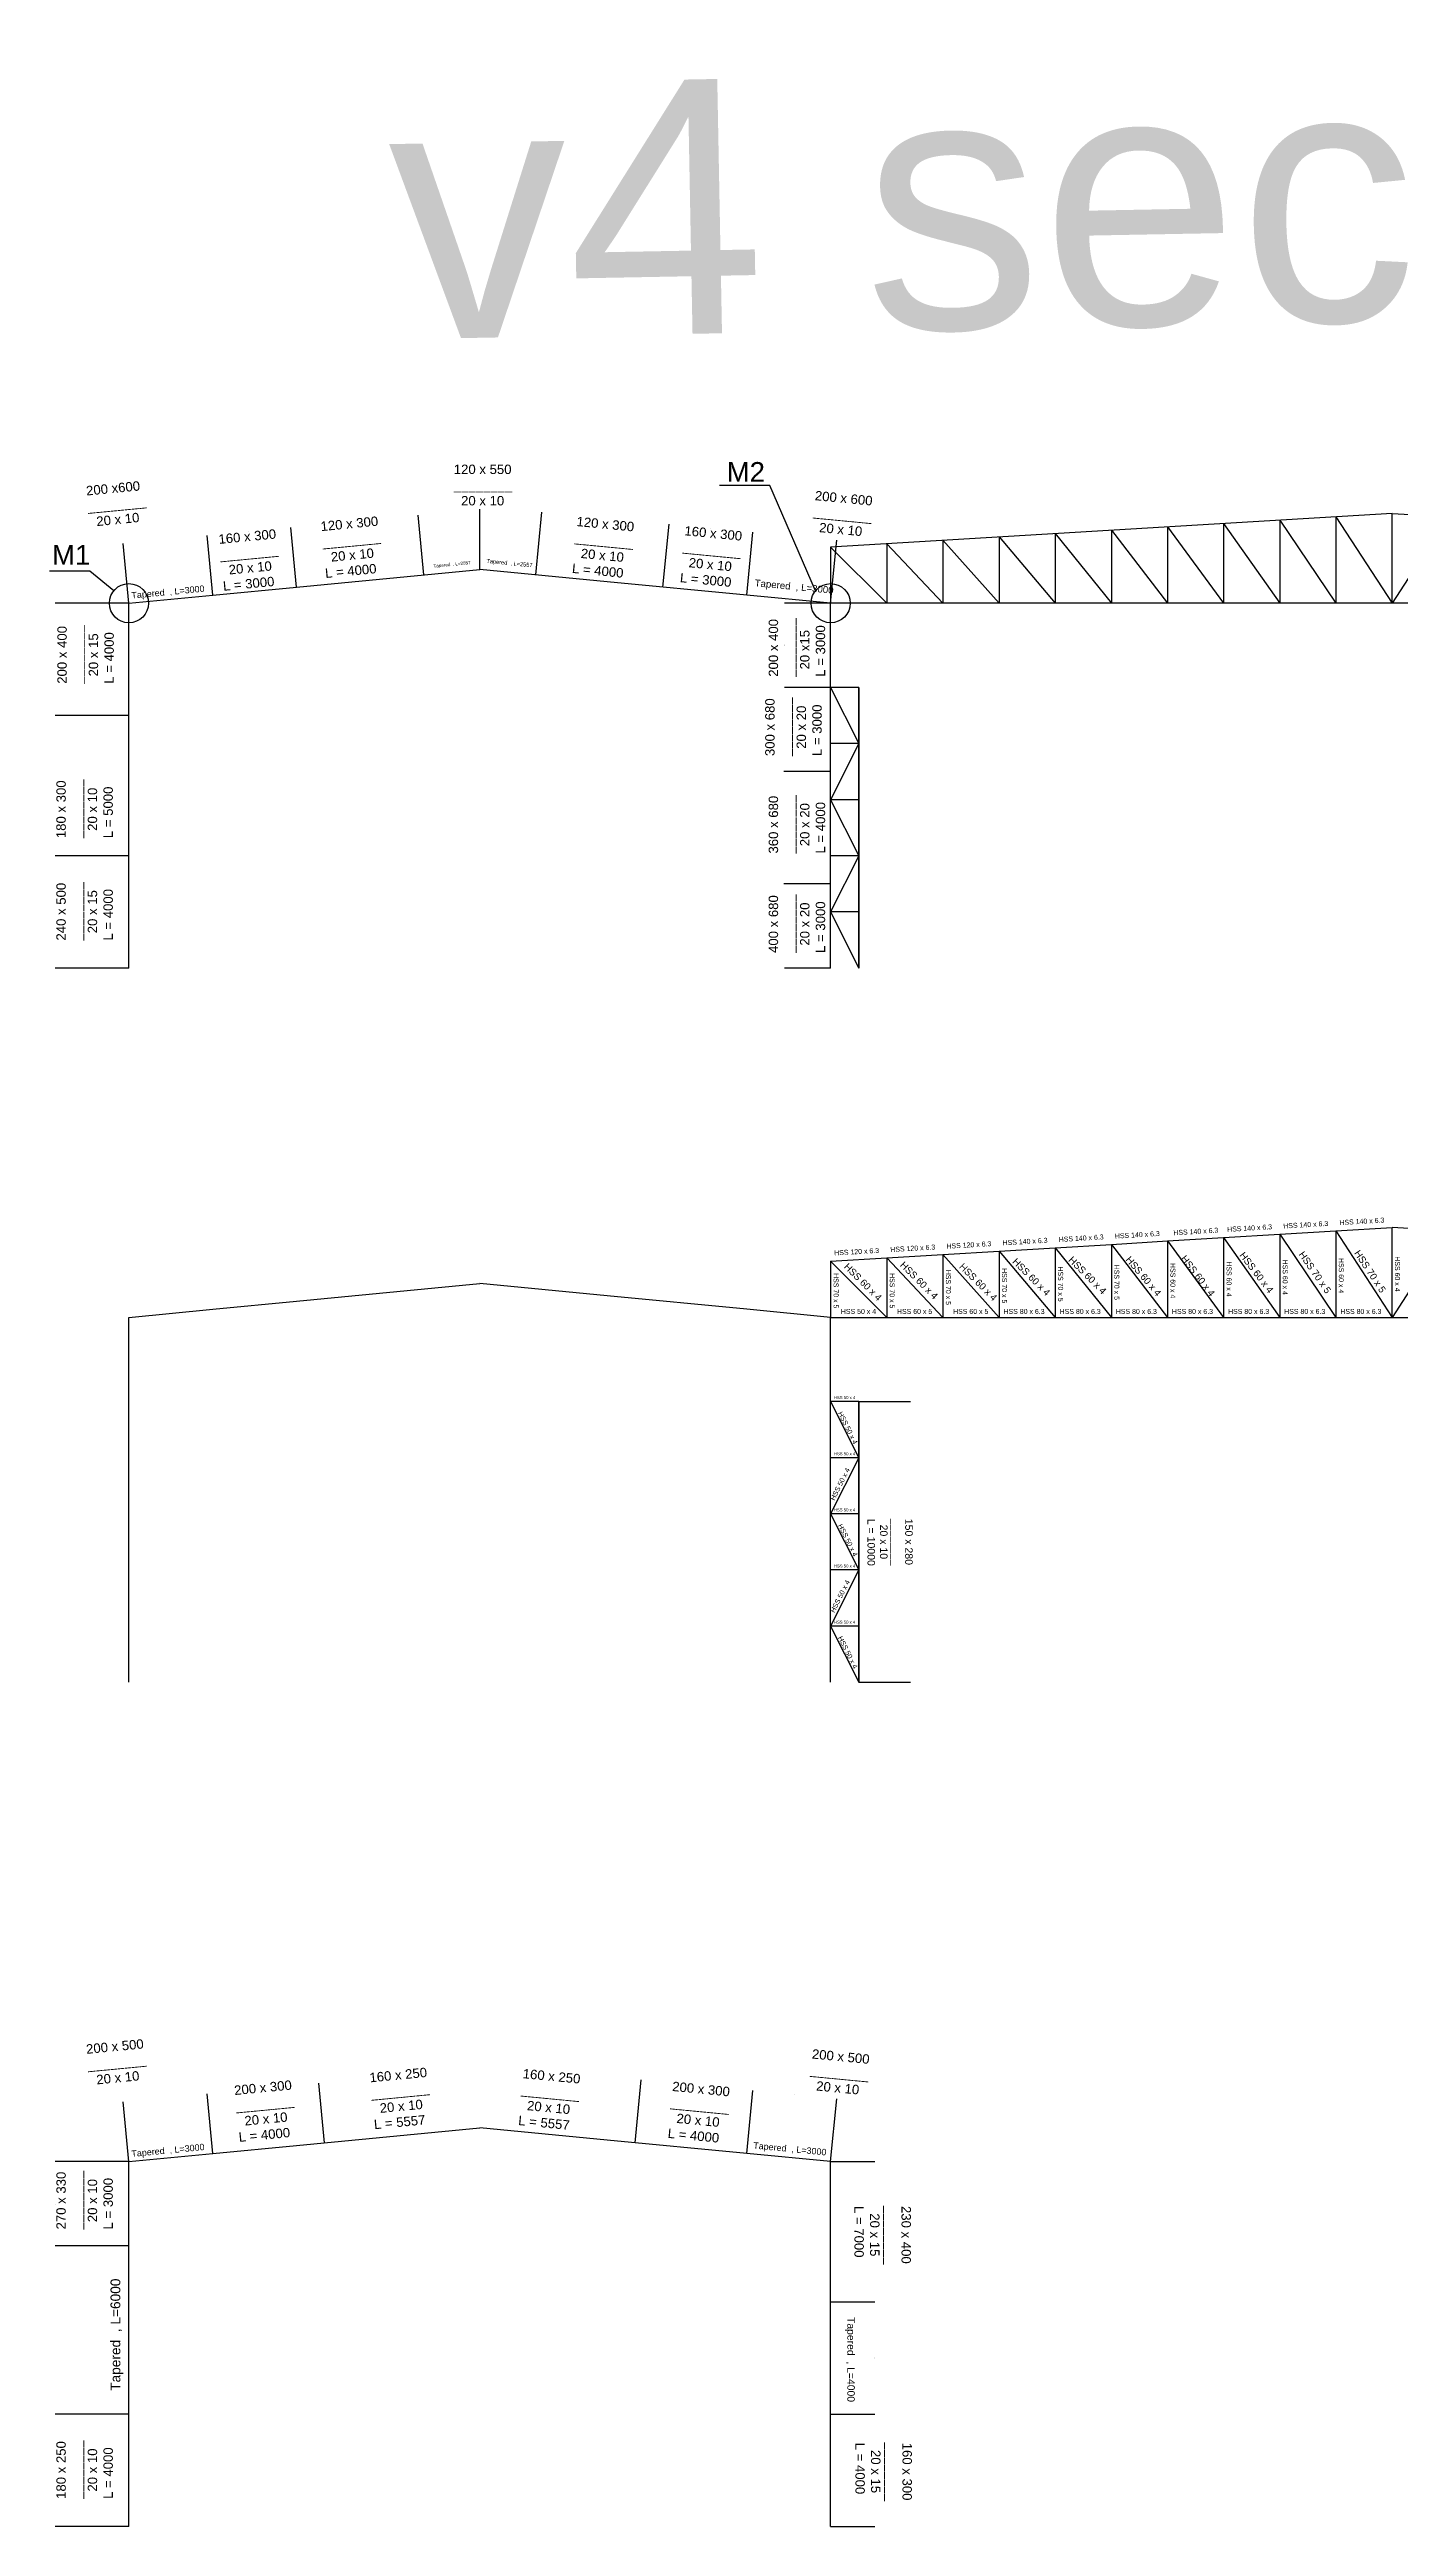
# Model space of a CAD drawing. Header units: inches. Extents: x -15 to 1885144, y -42615 to 866270.
# Drawn here: x 1018600 to 1066730, y 189786 to 278021 of the extents above; entities that cross this region are included whole.
import ezdxf

# ---------------------------------------------------------------- set-up
doc = ezdxf.new("R2010")
doc.units = ezdxf.units.IN
doc.header["$LTSCALE"] = 100
doc.header["$MEASUREMENT"] = 0
for name, color, linetype in [('bolt', 1, 'Continuous'), ('initial layout', 7, 'Continuous'), ('sections', 3, 'Continuous'), ('text', 3, 'Continuous')]:
    doc.layers.add(name, color=color, linetype=linetype)
doc.styles.get("Standard").update_dxf_attribs({"font": 'arial.ttf'})
doc.dimstyles.new('section', dxfattribs={"dimtxt": 1e-05, "dimasz": 15, "dimexe": 0.0625, "dimexo": 0.0625, "dimgap": 10, "dimtad": 0, "dimtoh": 1, "dimzin": 0, "dimdsep": 46, "dimtxsty": 'Standard', "dimblk": 'OBLIQUE', "dimcen": 0.09, "dimsd1": 1, "dimsd2": 1, "dimclrd": 256, "dimclre": 256, "dimclrt": 256, "dimadec": 0, "dimazin": 0, "dimtfac": 1, "dimtofl": 0, "dimtmove": 0, "dimatfit": 3, "dimfxl": 1, "dimtfillclr": 256, "dimtolj": 1, "dimtzin": 0, "dimlwe": -1, "dimarcsym": 0})

# ---------------------------------------------------------------- blocks, each defined once
blk = doc.blocks.new('*D176')
at = {"layer": 'Defpoints', "color": 0, "transparency": 16777216}
for p in [(1018804, 249299), (1021429, 249299), (1021429, 245299)]:
    blk.add_point(p, dxfattribs=at)
at = {"layer": 'sections', "transparency": 16777216}
for p, q in [((1021429, 249299), (1018804, 249299)), ((1021429, 245299), (1018804, 245299))]:
    blk.add_line(p, q, dxfattribs=at)
at = {"layer": 'sections', "transparency": 16777216, "insert": (1018804, 247299), "char_height": 0.00001, "attachment_point": 5, "rotation": 90}
blk.add_mtext('\\A1;4000.00', dxfattribs=at)
blk = doc.blocks.new('_Oblique')
at = {"color": 0, "linetype": 'ByBlock', "lineweight": -2}
blk.add_line((-0.5, -0.5), (0.5, 0.5), dxfattribs=at)
blk = doc.blocks.new('*D177')
at = {"layer": 'Defpoints', "color": 0, "transparency": 16777216}
for p in [(1024211, 260711), (1024415, 258585), (1021429, 258299)]:
    blk.add_point(p, dxfattribs=at)
at = {"layer": 'sections', "transparency": 16777216}
for p, q in [((1021429, 258299), (1021225, 260424)), ((1024415, 258585), (1024211, 260711))]:
    blk.add_line(p, q, dxfattribs=at)
at = {"layer": 'sections', "transparency": 16777216, "insert": (1022718, 260567), "char_height": 10, "attachment_point": 5, "rotation": 5.48359}
blk.add_mtext('\\A1;3000.00', dxfattribs=at)
blk = doc.blocks.new('*D178')
at = {"layer": 'Defpoints', "color": 0, "transparency": 16777216}
for p in [(1027198, 260997), (1024415, 258585), (1027402, 258872)]:
    blk.add_point(p, dxfattribs=at)
at = {"layer": 'sections', "transparency": 16777216}
for p, q in [((1024415, 258585), (1024211, 260711)), ((1027402, 258872), (1027198, 260997))]:
    blk.add_line(p, q, dxfattribs=at)
at = {"layer": 'sections', "transparency": 16777216, "insert": (1025704, 260854), "char_height": 10, "attachment_point": 5, "rotation": 5.48359}
blk.add_mtext('\\A1;3000.00', dxfattribs=at)
blk = doc.blocks.new('*D179')
at = {"layer": 'Defpoints', "color": 0, "transparency": 16777216}
for p in [(1031734, 261433), (1027402, 258872), (1031938, 259308)]:
    blk.add_point(p, dxfattribs=at)
at = {"layer": 'sections', "transparency": 16777216}
for p, q in [((1031938, 259308), (1031734, 261433)), ((1027402, 258872), (1027198, 260997))]:
    blk.add_line(p, q, dxfattribs=at)
at = {"layer": 'sections', "transparency": 16777216, "insert": (1029466, 261215), "char_height": 10, "attachment_point": 5, "rotation": 5.48359}
blk.add_mtext('\\A1;4557.47', dxfattribs=at)
blk = doc.blocks.new('*D180')
at = {"layer": 'Defpoints', "color": 0, "transparency": 16777216}
for p in [(1040671, 261111), (1035920, 259308), (1040456, 258872)]:
    blk.add_point(p, dxfattribs=at)
at = {"layer": 'sections', "transparency": 16777216}
for p, q in [((1035920, 259308), (1036135, 261547)), ((1040456, 258872), (1040671, 261111))]:
    blk.add_line(p, q, dxfattribs=at)
at = {"layer": 'sections', "transparency": 16777216, "insert": (1038403, 261329), "char_height": 10, "attachment_point": 5, "rotation": 354.51641}
blk.add_mtext('\\A1;4557.47', dxfattribs=at)
blk = doc.blocks.new('*D181')
at = {"layer": 'Defpoints', "color": 0, "transparency": 16777216}
for p in [(1043658, 260825), (1040456, 258872), (1043443, 258585)]:
    blk.add_point(p, dxfattribs=at)
at = {"layer": 'sections', "transparency": 16777216}
for p, q in [((1040456, 258872), (1040671, 261111)), ((1043443, 258585), (1043658, 260825))]:
    blk.add_line(p, q, dxfattribs=at)
at = {"layer": 'sections', "transparency": 16777216, "insert": (1042165, 260968), "char_height": 10, "attachment_point": 5, "rotation": 354.51641}
blk.add_mtext('\\A1;3000.00', dxfattribs=at)
blk = doc.blocks.new('*D182')
at = {"layer": 'Defpoints', "color": 0, "transparency": 16777216}
for p in [(1046644, 260538), (1043443, 258585), (1046429, 258299)]:
    blk.add_point(p, dxfattribs=at)
at = {"layer": 'sections', "transparency": 16777216}
for p, q in [((1043443, 258585), (1043658, 260825)), ((1046429, 258299), (1046644, 260538))]:
    blk.add_line(p, q, dxfattribs=at)
at = {"layer": 'sections', "transparency": 16777216, "insert": (1045151, 260681), "char_height": 10, "attachment_point": 5, "rotation": 354.51641}
blk.add_mtext('\\A1;3000.00', dxfattribs=at)
blk = doc.blocks.new('*D183')
at = {"layer": 'Defpoints', "color": 0, "transparency": 16777216}
for p in [(1044784, 248299), (1046429, 248299), (1046429, 245299)]:
    blk.add_point(p, dxfattribs=at)
at = {"layer": 'sections', "transparency": 16777216}
for p, q in [((1046429, 248299), (1044784, 248299)), ((1046429, 245299), (1044784, 245299))]:
    blk.add_line(p, q, dxfattribs=at)
at = {"layer": 'sections', "transparency": 16777216, "insert": (1044784, 246799), "char_height": 10, "attachment_point": 5, "rotation": 90}
blk.add_mtext('\\A1;3000.00', dxfattribs=at)
blk = doc.blocks.new('*D184')
at = {"layer": 'Defpoints', "color": 0, "transparency": 16777216}
for p in [(1044784, 258299), (1046429, 258299), (1046429, 255299)]:
    blk.add_point(p, dxfattribs=at)
at = {"layer": 'sections', "transparency": 16777216}
for p, q in [((1046429, 258299), (1044784, 258299)), ((1046429, 255299), (1044784, 255299))]:
    blk.add_line(p, q, dxfattribs=at)
at = {"layer": 'sections', "transparency": 16777216, "insert": (1044784, 256799), "char_height": 10, "attachment_point": 5, "rotation": 90}
blk.add_mtext('\\A1;3000.00', dxfattribs=at)
blk = doc.blocks.new('*D192')
at = {"layer": 'Defpoints', "color": 0, "transparency": 16777216}
for p in [(1018804, 258299), (1021429, 258299), (1021429, 254299)]:
    blk.add_point(p, dxfattribs=at)
at = {"layer": 'sections', "transparency": 16777216}
for p, q in [((1021429, 258299), (1018804, 258299)), ((1021429, 254299), (1018804, 254299))]:
    blk.add_line(p, q, dxfattribs=at)
at = {"layer": 'sections', "transparency": 16777216, "insert": (1018804, 256299), "char_height": 10, "attachment_point": 5, "rotation": 90}
blk.add_mtext('\\A1;4000.00', dxfattribs=at)
blk = doc.blocks.new('*D167')
at = {"layer": 'Defpoints', "color": 0, "transparency": 16777216}
for p in [(1047429, 229859), (1049272, 229859), (1047429, 219859)]:
    blk.add_point(p, dxfattribs=at)
at = {"layer": 'sections', "transparency": 16777216}
for p, q in [((1047429, 229859), (1049272, 229859)), ((1047429, 219859), (1049272, 219859))]:
    blk.add_line(p, q, dxfattribs=at)
at = {"layer": 'sections', "transparency": 16777216, "insert": (1049272, 224859), "char_height": 10, "attachment_point": 5, "rotation": 90}
blk.add_mtext('\\A1;10000.00', dxfattribs=at)
blk = doc.blocks.new('*D168')
at = {"layer": 'Defpoints', "color": 0, "transparency": 16777216}
for p in [(1018804, 193786), (1021429, 193786), (1021429, 189786)]:
    blk.add_point(p, dxfattribs=at)
at = {"layer": 'sections', "transparency": 16777216}
for p, q in [((1021429, 193786), (1018804, 193786)), ((1021429, 189786), (1018804, 189786))]:
    blk.add_line(p, q, dxfattribs=at)
at = {"layer": 'sections', "transparency": 16777216, "insert": (1018804, 191786), "char_height": 0.00001, "attachment_point": 5, "rotation": 90}
blk.add_mtext('\\A1;4000.00', dxfattribs=at)
blk = doc.blocks.new('*D169')
at = {"layer": 'Defpoints', "color": 0, "transparency": 16777216}
for p in [(1024211, 205198), (1024415, 203073), (1021429, 202786)]:
    blk.add_point(p, dxfattribs=at)
at = {"layer": 'sections', "transparency": 16777216}
for p, q in [((1021429, 202786), (1021225, 204911)), ((1024415, 203073), (1024211, 205198))]:
    blk.add_line(p, q, dxfattribs=at)
at = {"layer": 'sections', "transparency": 16777216, "insert": (1022718, 205055), "char_height": 10, "attachment_point": 5, "rotation": 5.48359}
blk.add_mtext('\\A1;3000.00', dxfattribs=at)
blk = doc.blocks.new('*D170')
at = {"layer": 'Defpoints', "color": 0, "transparency": 16777216}
for p in [(1021429, 202786), (1018804, 199786), (1021429, 199786)]:
    blk.add_point(p, dxfattribs=at)
at = {"layer": 'sections', "transparency": 16777216}
for p, q in [((1021429, 202786), (1018804, 202786)), ((1021429, 199786), (1018804, 199786))]:
    blk.add_line(p, q, dxfattribs=at)
at = {"layer": 'sections', "transparency": 16777216, "insert": (1018804, 201286), "char_height": 10, "attachment_point": 5, "rotation": 90}
blk.add_mtext('\\A1;3000.00', dxfattribs=at)
blk = doc.blocks.new('*D171')
at = {"layer": 'Defpoints', "color": 0, "transparency": 16777216}
for p in [(1028193, 205580), (1024415, 203073), (1028397, 203455)]:
    blk.add_point(p, dxfattribs=at)
at = {"layer": 'sections', "transparency": 16777216}
for p, q in [((1024415, 203073), (1024211, 205198)), ((1028397, 203455), (1028193, 205580))]:
    blk.add_line(p, q, dxfattribs=at)
at = {"layer": 'sections', "transparency": 16777216, "insert": (1026202, 205389), "char_height": 10, "attachment_point": 5, "rotation": 5.48359}
blk.add_mtext('\\A1;4000.00', dxfattribs=at)
blk = doc.blocks.new('*D172')
at = {"layer": 'Defpoints', "color": 0, "transparency": 16777216}
for p in [(1043658, 205312), (1043443, 203073), (1046429, 202786)]:
    blk.add_point(p, dxfattribs=at)
at = {"layer": 'sections', "transparency": 16777216}
for p, q in [((1043443, 203073), (1043658, 205312)), ((1046429, 202786), (1046644, 205025))]:
    blk.add_line(p, q, dxfattribs=at)
at = {"layer": 'sections', "transparency": 16777216, "insert": (1045151, 205169), "char_height": 10, "attachment_point": 5, "rotation": 354.51641}
blk.add_mtext('\\A1;3000.00', dxfattribs=at)
blk = doc.blocks.new('*D173')
at = {"layer": 'Defpoints', "color": 0, "transparency": 16777216}
for p in [(1039676, 205694), (1039461, 203455), (1043443, 203073)]:
    blk.add_point(p, dxfattribs=at)
at = {"layer": 'sections', "transparency": 16777216}
for p, q in [((1039461, 203455), (1039676, 205694)), ((1043443, 203073), (1043658, 205312))]:
    blk.add_line(p, q, dxfattribs=at)
at = {"layer": 'sections', "transparency": 16777216, "insert": (1041667, 205503), "char_height": 10, "attachment_point": 5, "rotation": 354.51641}
blk.add_mtext('\\A1;4000.00', dxfattribs=at)
blk = doc.blocks.new('*D174')
at = {"layer": 'Defpoints', "color": 0, "transparency": 16777216}
for p in [(1046429, 193786), (1048004, 193786), (1046429, 189786)]:
    blk.add_point(p, dxfattribs=at)
at = {"layer": 'sections', "transparency": 16777216}
for p, q in [((1046429, 193786), (1048004, 193786)), ((1046429, 189786), (1048004, 189786))]:
    blk.add_line(p, q, dxfattribs=at)
at = {"layer": 'sections', "transparency": 16777216, "insert": (1048004, 191786), "char_height": 10, "attachment_point": 5, "rotation": 90}
blk.add_mtext('\\A1;4000.00', dxfattribs=at)
blk = doc.blocks.new('*D158')
at = {"layer": 'Defpoints', "color": 0, "transparency": 16777216}
for p in [(1046429, 197786), (1048004, 197786), (1046429, 193786)]:
    blk.add_point(p, dxfattribs=at)
at = {"layer": 'sections', "transparency": 16777216}
for p, q in [((1046429, 197786), (1048004, 197786)), ((1046429, 193786), (1048004, 193786))]:
    blk.add_line(p, q, dxfattribs=at)
at = {"layer": 'sections', "transparency": 16777216, "insert": (1048004, 195786), "char_height": 10, "attachment_point": 5, "rotation": 90}
blk.add_mtext('\\A1;4000.00', dxfattribs=at)
blk = doc.blocks.new('*D159')
at = {"layer": 'Defpoints', "color": 0, "transparency": 16777216}
for p in [(1046429, 197786), (1048004, 197786), (1048004, 197786)]:
    blk.add_point(p, dxfattribs=at)
at = {"layer": 'sections', "transparency": 16777216}
for p in [(1046429, 197786), (1048004, 197786)]:
    blk.add_line(p, (1048004, 197786), dxfattribs=at)
at = {"layer": 'sections', "transparency": 16777216, "insert": (1047936, 197786), "char_height": 10, "attachment_point": 5}
blk.add_mtext('\\A1;0.00', dxfattribs=at)
blk = doc.blocks.new('*D175')
at = {"layer": 'Defpoints', "color": 0, "transparency": 16777216}
for p in [(1046429, 202786), (1048004, 202786), (1048004, 197786)]:
    blk.add_point(p, dxfattribs=at)
at = {"layer": 'sections', "transparency": 16777216}
for p, q in [((1046429, 202786), (1048004, 202786)), ((1048004, 197786), (1048004, 197786))]:
    blk.add_line(p, q, dxfattribs=at)
at = {"layer": 'sections', "transparency": 16777216, "insert": (1048004, 200286), "char_height": 10, "attachment_point": 5, "rotation": 90}
blk.add_mtext('\\A1;5000.00', dxfattribs=at)
blk = doc.blocks.new('*D193')
at = {"layer": 'Defpoints', "color": 0, "transparency": 16777216}
for p in [(1044758, 252299), (1046429, 252299), (1046429, 248299)]:
    blk.add_point(p, dxfattribs=at)
at = {"layer": 'sections', "transparency": 16777216}
for p, q in [((1046429, 252299), (1044758, 252299)), ((1046429, 248299), (1044758, 248299))]:
    blk.add_line(p, q, dxfattribs=at)
at = {"layer": 'sections', "transparency": 16777216, "insert": (1044758, 250299), "char_height": 0.00001, "attachment_point": 5, "rotation": 90}
blk.add_mtext('\\A1;4000.00', dxfattribs=at)

msp = doc.modelspace()

# ---------------------------------------------------------------- linework, layer by layer
at = {"layer": 'bolt'}
for p, q in [((1044267.034, 262496.015), (1042470.651, 262496.015)), ((1045890.44, 258741.468), (1044267.034, 262496.015)), ((1020041.092, 259439.78), (1018600.464, 259439.78)), ((1020890.44, 258741.468), (1020041.092, 259439.78))]:
    msp.add_line(p, q, dxfattribs=at)
for centre in [(1021429.013, 258298.666), (1046429.013, 258298.666)]:
    msp.add_circle(centre, 697.234, dxfattribs=at)
at = {"layer": 'initial layout'}
for p, q in [((1066429.013, 261498.666), (1046429.013, 260298.666)), ((1062429.013, 261258.666), (1062429.013, 258298.666)), ((1062429.013, 261258.666), (1064429.013, 258298.666)), ((1064429.013, 261378.666), (1064429.013, 258298.666)), ((1064429.013, 261378.666), (1066429.013, 258298.666)), ((1066429.013, 258298.666), (1066429.013, 261498.666)), ((1066429.013, 258298.666), (1066429.013, 261498.666)), ((1066429.013, 261498.666), (1086429.013, 260298.666)), ((1068429.013, 261378.666), (1066429.013, 258298.666)), ((1046429.013, 260298.666), (1046429.013, 258298.666)), ((1046429.013, 260298.666), (1048429.013, 258298.666)), ((1048429.013, 260418.666), (1048429.013, 258298.666)), ((1048429.013, 260418.666), (1050429.013, 258298.666)), ((1050429.013, 260538.666), (1050429.013, 258298.666)), ((1050429.013, 260538.666), (1052429.013, 258298.666)), ((1052429.013, 260658.666), (1052429.013, 258298.666)), ((1052429.013, 260658.666), (1054429.013, 258298.666)), ((1054429.013, 260778.666), (1054429.013, 258298.666)), ((1054429.013, 260778.666), (1056429.013, 258298.666)), ((1056429.013, 260898.666), (1056429.013, 258298.666)), ((1056429.013, 260898.666), (1058429.013, 258298.666)), ((1058429.013, 261018.666), (1058429.013, 258298.666)), ((1058429.013, 261018.666), (1060429.013, 258298.666)), ((1060429.013, 261138.666), (1060429.013, 258298.666)), ((1060429.013, 261138.666), (1062429.013, 258298.666)), ((1027401.555, 258872.03), (1033929.013, 259498.666)), ((1038465.624, 259063.151), (1033929.013, 259498.666)), ((1021429.013, 258298.666), (1024415.284, 258585.348)), ((1024415.284, 258585.348), (1027401.555, 258872.03)), ((1043442.742, 258585.348), (1038465.624, 259063.151)), ((1046429.013, 258298.666), (1043442.742, 258585.348)), ((1021429.013, 252298.666), (1021429.013, 258298.666)), ((1086429.013, 258298.666), (1046429.013, 258298.666)), ((1046429.013, 255298.666), (1046429.013, 258298.666)), ((1047429.013, 255298.666), (1046429.013, 255298.666)), ((1046429.013, 255298.666), (1047429.013, 253298.666)), ((1046429.013, 252298.666), (1046429.013, 255298.666)), ((1047429.013, 255298.666), (1047429.013, 245298.666)), ((1047429.013, 245298.666), (1047429.013, 255298.666)), ((1047429.013, 253298.666), (1046429.013, 253298.666)), ((1047429.013, 253298.666), (1046429.013, 251298.666)), ((1021429.013, 249298.666), (1021429.013, 252298.666)), ((1046429.013, 248298.666), (1046429.013, 252298.666)), ((1047429.013, 251298.666), (1046429.013, 251298.666)), ((1046429.013, 251298.666), (1047429.013, 249298.666)), ((1021429.013, 245298.666), (1021429.013, 249298.666)), ((1047429.013, 249298.666), (1046429.013, 249298.666)), ((1047429.013, 249298.666), (1046429.013, 247298.666)), ((1046429.013, 245298.666), (1046429.013, 248298.666)), ((1047429.013, 247298.666), (1046429.013, 247298.666)), ((1046429.013, 247298.666), (1047429.013, 245298.666)), ((1058429.013, 235578.6), (1060429.013, 235698.6)), ((1060429.013, 235698.6), (1062429.013, 235818.6)), ((1060429.013, 235698.6), (1060429.013, 232858.6)), ((1060429.013, 235698.6), (1062429.013, 232858.6)), ((1062429.013, 235818.6), (1064429.013, 235938.6)), ((1062429.013, 235818.6), (1062429.013, 232858.6)), ((1062429.013, 235818.6), (1064429.013, 232858.6)), ((1064429.013, 235938.6), (1066429.013, 236058.6)), ((1064429.013, 235938.6), (1064429.013, 232858.6)), ((1064429.013, 235938.6), (1066429.013, 232858.6)), ((1066429.013, 232858.6), (1066429.013, 236058.6)), ((1066429.013, 232858.6), (1066429.013, 236058.6)), ((1068429.013, 235938.6), (1066429.013, 236058.6)), ((1068429.013, 235938.6), (1066429.013, 232858.6)), ((1046429.013, 234858.6), (1048429.013, 234978.6)), ((1046429.013, 234858.6), (1046429.013, 232858.6)), ((1046429.013, 234858.6), (1048429.013, 232858.6)), ((1048429.013, 234978.6), (1050429.013, 235098.6)), ((1048429.013, 234978.6), (1048429.013, 232858.6)), ((1048429.013, 234978.6), (1050429.013, 232858.6)), ((1050429.013, 235098.6), (1052429.013, 235218.6)), ((1050429.013, 235098.6), (1050429.013, 232858.6)), ((1050429.013, 235098.6), (1052429.013, 232858.6)), ((1052429.013, 235218.6), (1054429.013, 235338.6)), ((1052429.013, 235218.6), (1052429.013, 232858.6)), ((1052429.013, 235218.6), (1054429.013, 232858.6)), ((1054429.013, 235338.6), (1056429.013, 235458.6)), ((1054429.013, 235338.6), (1054429.013, 232858.6)), ((1054429.013, 235338.6), (1056429.013, 232858.6)), ((1056429.013, 235458.6), (1058429.013, 235578.6)), ((1056429.013, 235458.6), (1056429.013, 232858.6)), ((1056429.013, 235458.6), (1058429.013, 232858.6)), ((1058429.013, 235578.6), (1058429.013, 232858.6)), ((1058429.013, 235578.6), (1060429.013, 232858.6)), ((1027401.555, 233431.964), (1033929.013, 234058.6)), ((1038465.624, 233623.086), (1033929.013, 234058.6)), ((1021429.013, 232858.6), (1024415.284, 233145.282)), ((1024415.284, 233145.282), (1027401.555, 233431.964)), ((1043442.742, 233145.282), (1038465.624, 233623.086)), ((1046429.013, 232858.6), (1043442.742, 233145.282)), ((1021429.013, 226858.6), (1021429.013, 232858.6)), ((1046429.013, 229858.6), (1046429.013, 232858.6)), ((1046429.013, 232858.6), (1048429.013, 232858.6)), ((1048429.013, 232858.6), (1050429.013, 232858.6)), ((1050429.013, 232858.6), (1052429.013, 232858.6)), ((1052429.013, 232858.6), (1054429.013, 232858.6)), ((1054429.013, 232858.6), (1056429.013, 232858.6)), ((1056429.013, 232858.6), (1058429.013, 232858.6)), ((1058429.013, 232858.6), (1060429.013, 232858.6)), ((1060429.013, 232858.6), (1062429.013, 232858.6)), ((1062429.013, 232858.6), (1064429.013, 232858.6)), ((1064429.013, 232858.6), (1066429.013, 232858.6)), ((1066429.013, 232858.6), (1068429.013, 232858.6)), ((1047429.013, 229858.6), (1046429.013, 229858.6)), ((1046429.013, 229858.6), (1047429.013, 227858.6)), ((1046429.013, 226858.6), (1046429.013, 229858.6)), ((1047429.013, 229858.6), (1047429.013, 219858.6)), ((1047429.013, 219858.6), (1047429.013, 229858.6)), ((1047429.013, 227858.6), (1046429.013, 227858.6)), ((1047429.013, 227858.6), (1046429.013, 225858.6)), ((1021429.013, 223858.6), (1021429.013, 226858.6)), ((1046429.013, 222858.6), (1046429.013, 226858.6)), ((1047429.013, 225858.6), (1046429.013, 225858.6)), ((1046429.013, 225858.6), (1047429.013, 223858.6)), ((1021429.013, 219858.6), (1021429.013, 223858.6)), ((1047429.013, 223858.6), (1046429.013, 223858.6)), ((1047429.013, 223858.6), (1046429.013, 221858.6)), ((1046429.013, 219858.6), (1046429.013, 222858.6)), ((1047429.013, 221858.6), (1046429.013, 221858.6)), ((1046429.013, 221858.6), (1047429.013, 219858.6)), ((1027401.555, 203359.426), (1033929.013, 203986.062)), ((1038465.624, 203550.547), (1033929.013, 203986.062)), ((1021429.013, 202786.062), (1024415.284, 203072.744)), ((1024415.284, 203072.744), (1027401.555, 203359.426)), ((1043442.742, 203072.744), (1038465.624, 203550.547)), ((1046429.013, 202786.062), (1043442.742, 203072.744)), ((1021429.013, 196786.062), (1021429.013, 202786.062)), ((1046429.013, 199786.062), (1046429.013, 202786.062)), ((1046429.013, 196786.062), (1046429.013, 199786.062)), ((1021429.013, 193786.062), (1021429.013, 196786.062)), ((1046429.013, 192786.062), (1046429.013, 196786.062)), ((1021429.013, 189786.062), (1021429.013, 193786.062)), ((1046429.013, 189786.062), (1046429.013, 192786.062))]:
    msp.add_line(p, q, dxfattribs=at)
at = {"layer": 'sections'}
msp.add_line((1033929.013, 259498.666), (1033929.013, 261643.609), dxfattribs=at)

# ---------------------------------------------------------------- texts
at = {"layer": 'bolt'}
for s, p in [('M2', (1042724.714, 262622.595)), ('M1', (1018688.308, 259668.003))]:
    msp.add_text(s, height=702.7444, dxfattribs=at).set_placement(p)
at = {"layer": 'sections'}
for s, height, rotation, p in [('Tapered  , L=2557', 115.68816, 5.48359044, (1032286.669, 259562.926)), ('Tapered  , L=2557', 143.81331, 354.51640955, (1034161.399, 259735.348)), ('Tapered  , L=3000', 228.35228, 5.48359044, (1021527.245, 258459.871)), ('Tapered  , L=3000', 246.10008, 354.51640955, (1043714.181, 258903.197)), ('HSS 140 x 6.3', 177.94912, 3.43363037, (1052559.586, 235421.32)), ('HSS 140 x 6.3', 177.94912, 3.43363037, (1054559.586, 235541.32)), ('HSS 140 x 6.3', 177.94912, 3.43363037, (1056559.586, 235661.32)), ('HSS 140 x 6.3', 177.94912, 3.43363037, (1058644.136, 235781.32)), ('HSS 140 x 6.3', 177.94912, 3.43363037, (1060559.586, 235901.32)), ('HSS 140 x 6.3', 177.94912, 3.43363037, (1062559.586, 236021.32)), ('HSS 140 x 6.3', 177.94912, 3.43363037, (1064559.586, 236141.32)), ('HSS 120 x 6.3', 177.94912, 3.43363037, (1046559.586, 235061.32)), ('HSS 60 x 4', 244.9446, 315, (1046881.211, 234641.205)), ('HSS 120 x 6.3', 177.94912, 3.43363037, (1048559.586, 235181.32)), ('HSS 60 x 4', 244.9446, 315, (1048881.211, 234701.205)), ('HSS 120 x 6.3', 177.94912, 3.43363037, (1050559.586, 235301.32)), ('HSS 60 x 4', 244.9446, 315, (1050988.354, 234641.205)), ('HSS 60 x 4', 244.9446, 315, (1052881.211, 234821.205)), ('HSS 60 x 4', 244.9446, 315, (1054881.211, 234881.205)), ('HSS 70 x 5', 177.9491, 270, (1056533.88, 234734.17)), ('HSS 60 x 4', 244.9446, 310.24432965, (1056923.005, 234905.496)), ('HSS 60 x 4', 177.9491, 270, (1058533.88, 234794.17)), ('HSS 60 x 4', 244.9446, 307.57446214, (1058889.044, 234947.607)), ('HSS 60 x 4', 177.9491, 270, (1060533.88, 234854.17)), ('HSS 60 x 4', 244.9446, 307.45023937, (1060976.439, 235066.263)), ('HSS 60 x 4', 177.9491, 270, (1062533.88, 234914.17)), ('HSS 70 x 5', 244.9446, 304.69699567, (1063090.401, 235100.767)), ('HSS 60 x 4', 177.9491, 270, (1064533.88, 234974.17)), ('HSS 70 x 5', 244.9446, 303.36235379, (1065069.264, 235149.153)), ('HSS 60 x 4', 177.9491, 270, (1066533.88, 235034.17)), ('HSS 70 x 5', 177.9491, 270, (1046533.88, 234434.17)), ('HSS 70 x 5', 177.9491, 270, (1048533.88, 234434.17)), ('HSS 70 x 5', 177.9491, 270, (1050533.88, 234554.17)), ('HSS 70 x 5', 177.9491, 270, (1052533.88, 234614.17)), ('HSS 70 x 5', 177.9491, 270, (1054533.88, 234674.17)), ('HSS 50 x 4', 177.9491, 0, (1046791.248, 232979.951)), ('HSS 60 x 5', 177.9491, 0, (1048791.248, 232979.951)), ('HSS 60 x 5', 177.9491, 0, (1050791.248, 232979.951)), ('HSS 80 x 6.3', 177.94912, 0, (1052587.153, 232979.951)), ('HSS 80 x 6.3', 177.94912, 0, (1054587.153, 232979.951)), ('HSS 80 x 6.3', 177.94912, 0, (1056587.153, 232979.951)), ('HSS 80 x 6.3', 177.94912, 0, (1058587.153, 232979.951)), ('HSS 80 x 6.3', 177.94912, 0, (1060587.153, 232979.951)), ('HSS 80 x 6.3', 177.94912, 0, (1062587.153, 232979.951)), ('HSS 80 x 6.3', 177.94912, 0, (1064587.153, 232979.951)), ('HSS 50 x 4', 107.9703, 0, (1046543.446, 229946.325)), ('HSS 50 x 4', 177.9491, 296.56505118, (1046679.404, 229444.485)), ('HSS 50 x 4', 107.9703, 0, (1046543.446, 227946.325)), ('HSS 50 x 4', 177.9491, 63.43494883, (1046563.162, 226317.995)), ('HSS 50 x 4', 107.9703, 0, (1046543.446, 225946.325)), ('HSS 50 x 4', 177.9491, 296.56505118, (1046679.404, 225444.485)), ('HSS 50 x 4', 177.9491, 63.43494883, (1046563.162, 222317.995)), ('HSS 50 x 4', 107.9703, 0, (1046543.446, 223946.325)), ('HSS 50 x 4', 107.9703, 0, (1046543.446, 221946.325)), ('HSS 50 x 4', 177.9491, 296.56505118, (1046679.404, 221444.485)), ('Tapered  , L=3000', 228.35228, 5.48359044, (1021527.245, 202947.267)), ('Tapered  , L=3000', 228.35228, 354.51640955, (1043663.53, 203251.284)), ('Tapered  , L=6000', 349.04202, 90, (1021123.098, 194618.477)), ('Tapered  , L=4000', 264.38775, 270, (1047023.792, 197246.478))]:
    msp.add_text(s, height=height, rotation=rotation, dxfattribs=at).set_placement(p)
at = {"layer": 'sections', "insert": (1033002.551, 263235.42), "char_height": 335.3927, "attachment_point": 1}
msp.add_mtext_dynamic_manual_height_columns('120 x 550\\P________\\P  20 x 10', width=2043.53838, gutter_width=1676.963, heights=[0], dxfattribs=at)
at = {"layer": 'sections', "attachment_point": 1}
for s, width, gutter_width, insert, char_height, rotation in [('200 x600\\P________\\P  20 x 10', 2043.53838, 1676.963, (1019887.18, 262466.834), 335.3927, 5.48359044), ('200 x 600\\P________\\P  20 x 10', 2043.53838, 1676.963, (1045887.294, 262304.974), 335.3927, 354.51640956), ('120 x 300\\P________\\P  20 x 10\\PL = 4000', 2043.53838, 1676.963, (1028241.804, 261198.515), 335.3927, 5.48359044), ('120 x 300\\P________\\P  20 x 10\\PL = 4000', 2043.53838, 1676.963, (1037395.123, 261383.012), 335.3927, 354.51640956), ('160 x 300\\P________\\P  20 x 10\\PL = 3000', 2043.53838, 1676.963, (1024604.385, 260741.856), 335.3927, 5.48359044), ('160 x 300\\P________\\P  20 x 10\\PL = 3000', 2043.53838, 1676.963, (1041240.866, 261053.733), 335.3927, 354.51640956), ('200 x 400\\P________\\P  20 x15\\PL = 3000', 2043.53838, 1676.963, (1044221.065, 255677.389), 335.3927, 90), ('200 x 400\\P________\\P  20 x 15\\PL = 4000', 2043.53838, 1676.963, (1018878.124, 255428.153), 335.3927, 90), ('300 x {\\fArial|b0|i0|c178|p34;6}80\\P________\\P  20 x {\\fArial|b0|i0|c178|p34;20}\\PL = 3000', 2043.53838, 1676.963, (1044097.118, 252852.274), 335.39269, 90), ('180 x 300\\P________\\P  20 x 10\\PL = 5000', 2043.53838, 1676.963, (1018843.098, 249928.731), 335.3927, 90), ('360 x {\\fArial|b0|i0|c178|p34;68}0\\P________\\P  20 x {\\fArial|b0|i0|c178|p34;20}\\PL = 4000', 2043.53838, 1676.963, (1044221.065, 249380.312), 335.39269, 90), ('240 x 500\\P________\\P  20 x 15\\PL = 4000', 2043.53838, 1676.963, (1018843.098, 246280.254), 335.3927, 90), ('\\pxt0;400 x {\\fArial|b0|i0|c178|p34;68}0\\P\\ptz;________\\P  20 x {\\fArial|b0|i0|c178|p34;20}\\PL = 3000', 2043.53838, 1676.963, (1044221.065, 245838.724), 335.39269, 90), ('150 x 280\\P________\\P  20 x 10\\PL = 10000', 1636.64299, 1343.058, (1049352.485, 225683.756), 268.6116, 270), ('200 x 500\\P________\\P  20 x 10', 2043.53838, 1676.963, (1019887.18, 206954.23), 335.3927, 5.48359044), ('200 x 500\\P________\\P  20 x 10', 2043.53838, 1676.963, (1045781.247, 206790.567), 335.3927, 354.51640956), ('200 x 300\\P________\\P  20 x 10\\PL = 4000', 2043.53838, 1676.963, (1025163.768, 205487.238), 335.3927, 5.48359044), ('160 x 250\\P________\\P  20 x 10\\PL = 5557', 2043.53838, 1676.963, (1029983.071, 205938.713), 335.3927, 5.48359044), ('160 x 250\\P________\\P  20 x 10\\PL = 5557', 2043.53838, 1676.963, (1035479.934, 206091.206), 335.3927, 354.51640956), ('200 x 300\\P________\\P  20 x 10\\PL = 4000', 2043.53838, 1676.963, (1040804.655, 205634.547), 335.3927, 354.51640956), ('270 x 330\\P________\\P  20 x 10\\PL = 3000', 2043.53838, 1676.963, (1018843.098, 200365.628), 335.3927, 90), ('230 x 400\\P________\\P  20 x 15\\PL = 7000', 2043.53838, 1676.963, (1049287.98, 201202.367), 335.3927, 270), ('180 x 250\\P________\\P  20 x 10\\PL = 4000', 2043.53838, 1676.963, (1018843.098, 190767.65), 335.3927, 90), ('160 x 300\\P________\\P  20 x 15\\PL = 4000', 2043.53838, 1676.963, (1049323.141, 192769.974), 335.3927, 270)]:
    msp.add_mtext_dynamic_manual_height_columns(s, width=width, gutter_width=gutter_width, heights=[0], dxfattribs=dict(at, insert=insert, char_height=char_height, rotation=rotation))
at = {"layer": 'text'}
msp.add_text('v4 sections', height=9060.4183, rotation=1.07094405, dxfattribs=at).set_placement((1030788.319, 267694.328))

# ---------------------------------------------------------------- dimensions: what is measured, and where the dimension line sits
at = {"layer": 'sections'}
for p1, p2, distance, picture, middle in [((1027401.555, 258872.03), (1031938.166, 259307.544), 2135.065, '*D179', (1029465.832, 261215.081)), ((1035919.86, 259307.544), (1040456.472, 258872.03), 2249.442, '*D180', (1038403.124, 261328.935)), ((1021429.013, 258298.666), (1024415.284, 258585.348), 2134.94, '*D177', (1022718.132, 260567.176)), ((1024415.284, 258585.348), (1027401.555, 258872.03), 2135.002, '*D178', (1025704.397, 260853.92)), ((1040456.472, 258872.03), (1043442.742, 258585.348), 2249.505, '*D181', (1042164.571, 260967.899)), ((1043442.742, 258585.348), (1046429.013, 258298.666), 2249.567, '*D182', (1045150.848, 260681.279)), ((1043442.742, 203072.744), (1039461.048, 203454.987), -2249.63, '*D173', (1041666.871, 205503.2)), ((1021429.013, 202786.062), (1024415.284, 203072.744), 2134.94, '*D169', (1022718.132, 205054.573)), ((1024415.284, 203072.744), (1028396.978, 203454.987), 2135.002, '*D171', (1026202.109, 205389.097)), ((1046429.013, 202786.062), (1043442.742, 203072.744), -2249.567, '*D172', (1045150.848, 205168.676))]:
    dim = msp.add_aligned_dim(p1=p1, p2=p2, distance=distance, dimstyle='section', override={"dimtxt": 10}, dxfattribs=at)
    dim.commit()
    dim.dimension.update_dxf_attribs({"geometry": picture, "text_midpoint": middle})
for base, p1, p2, override, picture, middle in [((1018803.968, 258298.666), (1021429.013, 254298.666), (1021429.013, 258298.666), {"dimtxt": 10}, '*D192', (1018803.968, 256298.666)), ((1044784.292, 258298.666), (1046429.013, 255298.666), (1046429.013, 258298.666), {"dimtxt": 10}, '*D184', (1044784.292, 256798.666)), ((1044784.479, 248298.666), (1046429.013, 245298.666), (1046429.013, 248298.666), {"dimtxt": 10}, '*D183', (1044784.479, 246798.666)), ((1049271.767, 229858.6), (1047429.013, 219858.6), (1047429.013, 229858.6), {"dimtxt": 10}, '*D167', (1049271.767, 224858.6)), ((1018803.968, 199786.062), (1021429.013, 202786.062), (1021429.013, 199786.062), {"dimtxt": 10}, '*D170', (1018803.968, 201286.062)), ((1048004.068, 202786.062), (1048004.131, 197786.062), (1046429.013, 202786.062), {"dimtxt": 10, "dimtmove": 1}, '*D175', (1048004.068, 200286.062)), ((1048004.068279153, 197786.062169081), (1046429.01317758, 197786.062169081), (1048004.130779151, 197786.062169081), {"dimtxt": 10, "dimtmove": 1}, '*D159', (1047948.582859644, 197786.06216908)), ((1048004.068, 197786.062), (1046429.013, 193786.062), (1046429.013, 197786.062), {"dimtxt": 10, "dimtmove": 1}, '*D158', (1048004.068, 195786.062)), ((1048004.068, 193786.062), (1046429.013, 189786.062), (1046429.013, 193786.062), {"dimtxt": 10}, '*D174', (1048004.068, 191786.062))]:
    dim = msp.add_linear_dim(base=base, p1=p1, p2=p2, angle=90, dimstyle='section', override=override, dxfattribs=at)
    dim.commit()
    dim.dimension.update_dxf_attribs({"geometry": picture, "text_midpoint": middle})
for base, p1, p2, picture, middle in [((1044758.05, 252298.666), (1046429.013, 248298.666), (1046429.013, 252298.666), '*D193', (1044758.05, 250298.666)), ((1018804.03, 249298.666), (1021429.013, 245298.666), (1021429.013, 249298.666), '*D176', (1018804.03, 247298.666)), ((1018804.03, 193786.062), (1021429.013, 189786.062), (1021429.013, 193786.062), '*D168', (1018804.03, 191786.062))]:
    dim = msp.add_linear_dim(base=base, p1=p1, p2=p2, angle=90, dimstyle='section', dxfattribs=at)
    dim.commit()
    dim.dimension.update_dxf_attribs({"geometry": picture, "text_midpoint": middle})

doc.saveas('drawing.dxf')
